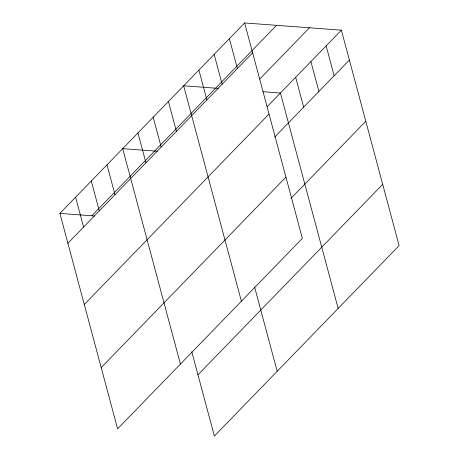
<?xml version="1.0" encoding="UTF-8"?>
<svg xmlns="http://www.w3.org/2000/svg" width="459" height="459" viewBox="0 0 459 459"><rect width="100%" height="100%" fill="white"/><g stroke="black" fill="none" stroke-linecap="round" stroke-linejoin="round"><path stroke-width="0.69" d="M244.624 22.95L302.349 238.382L117.613 428.838L59.888 213.406L244.624 22.95L341.387 30.162L399.112 245.594L214.376 436.05L191.787 351.743M91.817 215.787L276.559 25.331M67.886 243.259L252.622 52.802M259.8 78.977L309.458 27.781M267.149 106.7L341.387 30.162M84.295 304.501L269.031 114.044M274.66 137.057L349.385 60.014M101.204 367.596L285.94 177.14M291.069 198.299L365.794 121.256M197.967 374.808L382.703 184.352M218.335 88.386L183.663 85.799L241.388 301.23M263.07 91.72L280.426 93.016L338.151 308.442M157.374 151.235L122.696 148.653L180.421 364.079M59.888 213.406L94.56 215.994M326.148 45.877L334.146 75.729M310.904 61.586L318.907 91.439M295.665 77.301L303.663 107.154M229.385 38.665L237.383 68.511M214.141 54.374L222.145 84.227M198.902 70.089L206.9 99.942M254.596 286.984L277.184 371.297M168.419 101.514L176.422 131.366M153.18 117.229L161.178 147.075M137.941 132.938L145.939 162.79M106.999 164.838L114.997 194.691M91.295 181.03L99.293 210.882M75.592 197.221L83.59 227.067"/></g></svg>
